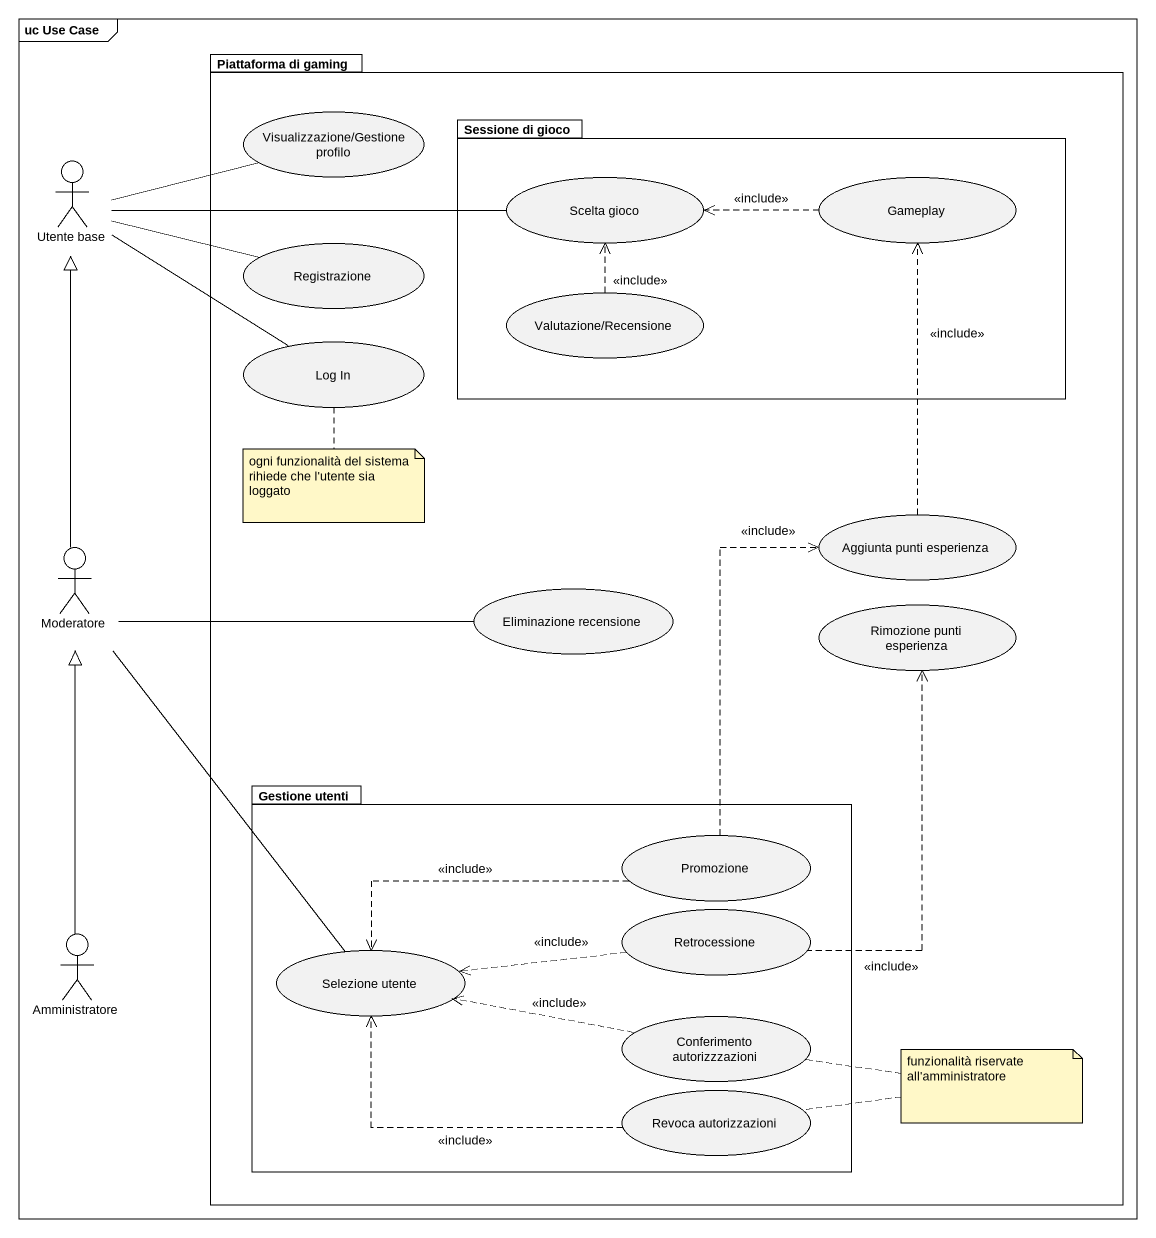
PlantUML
@startuml
mainframe uc Use Case
package "Piattaforma di gaming" as Piattaforma_di_gaming {
  usecase "Visualizzazione/Gestione profilo" as Visualizzazione_Gestione
  package "Sessione di gioco" as Sessione_di_gioco {
    usecase "Scelta gioco" as Scelta_gioco
    usecase Gameplay
    usecase "Valutazione/Recensione" as Valutazione_Recensione
  }
  usecase Registrazione
  usecase "Log In" as Log_In
  usecase "Aggiunta punti esperienza" as Aggiunta_punti_esperienza
  usecase "Eliminazione recensione" as Eliminazione_recensione
  usecase "Rimozione punti esperienza" as Rimozione_punti_esperienza
  package "Gestione utenti" as Gestione_utenti {
    usecase Promozione
    usecase Retrocessione
    usecase "Selezione utente" as Selezione_utente
    usecase "Conferimento autorizzzazioni" as Conferimento_autorizzzazioni
    usecase "Revoca autorizzazioni" as Revoca_autorizzazioni
  }
}
actor "Utente base" as Utente_base
actor Moderatore
actor Amministratore
Utente_base -right- Visualizzazione_Gestione
Utente_base -right- Scelta_gioco
Utente_base -right- Registrazione
Utente_base -- Log_In
Gameplay .left.> Scelta_gioco : <<include>>
Valutazione_Recensione .up.> Scelta_gioco : <<include>>
Aggiunta_punti_esperienza .up.> Gameplay : <<include>>
Moderatore -up-|> Utente_base
Moderatore -right- Eliminazione_recensione
Moderatore -- Selezione_utente
Promozione .up.> Aggiunta_punti_esperienza : <<include>>
Promozione .left.> Selezione_utente : <<include>>
Retrocessione .up.> Rimozione_punti_esperienza : <<include>>
Retrocessione .left.> Selezione_utente : <<include>>
Amministratore -up-|> Moderatore
Conferimento_autorizzzazioni .left.> Selezione_utente : <<include>>
Revoca_autorizzazioni .left.> Selezione_utente : <<include>>
note bottom of Log_In : ogni funzionalità del sistema rihiede che l'utente sia loggato
note as N2
  funzionalità riservate all'amministratore
end note
N2 .. Revoca_autorizzazioni
N2 .. Conferimento_autorizzzazioni
@enduml
